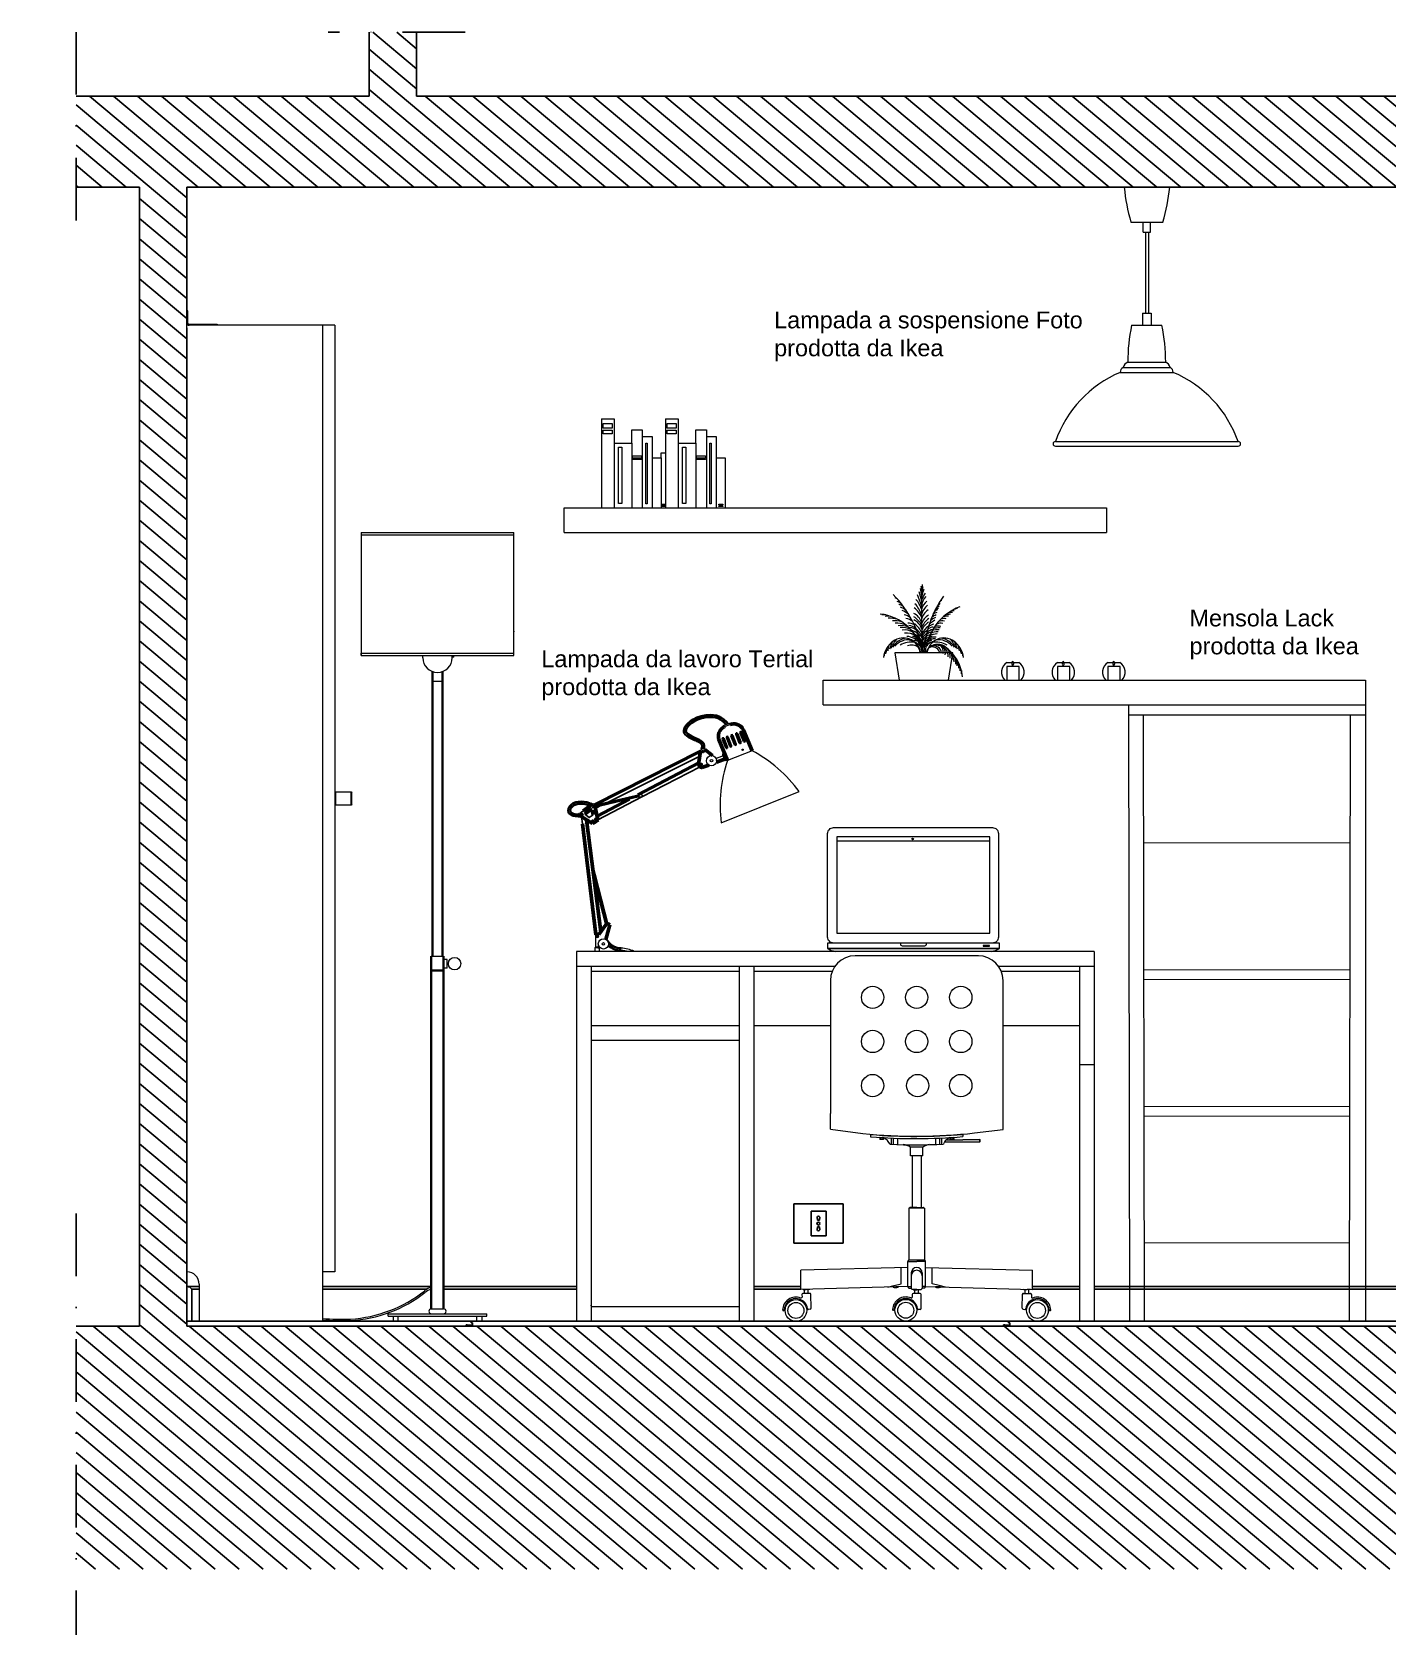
# Model space of a CAD drawing. Header units: inches. Extents: x 365 to 2200, y 241 to 996.
# Drawn here: x 796.7 to 1071.7, y 665.8 to 990.9 of the extents above; entities that cross this region are included whole.
import ezdxf

# ---------------------------------------------------------------- set-up
doc = ezdxf.new("R2010")
doc.units = ezdxf.units.IN
doc.header["$MEASUREMENT"] = 0
doc.linetypes.add('TRATTOPUNTO', pattern=[25.4, 12.7, -6.35, 0, -6.35])
doc.layers.add('A-ELEV-MBE 2', color=1, linetype='Continuous', lineweight=13, transparency=0.25)
for name, color, linetype in [('A-ELEV_MBE 1', 30, 'Continuous'), ('A-SECT-MCUT', 250, 'Continuous'), ('battiscopa e pavimento', 2, 'Continuous'), ('G-ANNO-TEXT', 3, 'Continuous'), ('l', 6, 'Continuous')]:
    doc.layers.add(name, color=color, linetype=linetype)
doc.layers.add('A-FURN', color=251, linetype='Continuous', lineweight=18)
doc.styles.add('ARIAL', font='arial.ttf')

msp = doc.modelspace()

# ---------------------------------------------------------------- hatches: boundary and pattern name
at = {"layer": 'A-SECT-MCUT'}
h = msp.add_hatch(dxfattribs=at)
h.set_pattern_fill('ANSI31', color=256, scale=25, angle=95)
h.paths.add_polyline_path([(874.72, 990.91), (865.12, 990.91), (865.12, 977.93), (874.72, 977.93)])
h.paths.add_polyline_path([(1222.33, 977.93), (1212.73, 977.93)], flags=17)
h.paths.add_polyline_path([(638.56, 990.91), (621.16, 990.91), (621.16, 977.93), (638.56, 977.93)])
h.paths.add_polyline_path([(818.55, 977.93), (805.66, 977.93), (805.66, 959.43), (818.55, 959.43)])
h.paths.add_polyline_path([(1212.73, 959.43), (1212.73, 938.43), (1222.33, 938.43), (1222.33, 977.93), (818.55, 977.93), (818.55, 959.43), (818.55, 728.43), (828.15, 728.43), (828.15, 930.45), (828.15, 930.91), (828.15, 933.35), (828.15, 959.43)])
h.paths.add_polyline_path([(621.16, 959.43), (621.16, 728.43), (638.56, 728.43), (638.56, 959.43), (638.56, 977.93), (364.51, 977.93), (364.51, 959.43)])
h = msp.add_hatch(dxfattribs=at)
h.set_pattern_fill('ANSI31', color=256, scale=25, angle=95)
h.paths.add_polyline_path([(1253.95, 706.42), (1222.33, 706.42), (1222.33, 679.09), (1253.95, 679.09)])
h.paths.add_polyline_path([(1222.33, 728.43), (805.66, 728.43), (805.66, 679.12), (1222.33, 679.12)])
at = {"layer": 'l', "transparency": 33554559}
h = msp.add_hatch(color=256, dxfattribs=at)
h.paths.add_polyline_path([(978.91, 908.91, 0.000712), (978.91, 908.99)], flags=0)
h.paths.add_polyline_path([(978.91, 909), (978.98, 909)], flags=0)
h.paths.add_polyline_path([(978.97, 908.9, 0.000006), (978.97, 908.99)], flags=0)
h = msp.add_hatch(color=256, dxfattribs=at)
h.paths.add_polyline_path([(979.08, 908.94, 0.00072), (979.08, 908.91)], flags=0)
h.paths.add_polyline_path([(979.1, 908.9), (979.18, 908.9)], flags=0)
h.paths.add_polyline_path([(979.18, 908.9, 0.018492), (979.18, 908.9)], flags=0)
h.paths.add_polyline_path([(979.16, 908.99, 0.003356), (979.14, 908.96)], flags=0)
h.paths.add_polyline_path([(979.16, 909), (979.1, 909)], flags=0)
h.paths.add_polyline_path([(979.08, 908.96, 0.001785), (979.1, 908.99)], flags=0)
h.paths.add_polyline_path([(979.08, 908.99, 0.001), (979.08, 908.96)], flags=0)
h.paths.add_polyline_path([(979.08, 909), (979.01, 909)], flags=0)
h.paths.add_polyline_path([(979.01, 908.91, 0.000474), (979.01, 908.99)], flags=0)

# ---------------------------------------------------------------- linework, layer by layer
at = {"layer": 'A-ELEV-MBE 2'}
for p, q in [((912.25, 912.43), (914.81, 912.43)), ((912.25, 912.43), (912.25, 894.43)), ((914.81, 912.43), (914.81, 894.43)), ((925.23, 912.43), (925.23, 894.43)), ((925.23, 912.43), (927.79, 912.43)), ((927.79, 912.43), (927.79, 894.43)), ((914.81, 907.54), (918.38, 907.54)), ((918.38, 907.54), (918.38, 910.23)), ((918.38, 910.23), (920.51, 910.23)), ((918.38, 907.54), (918.38, 894.43)), ((920.51, 910.23), (920.51, 894.43)), ((920.51, 908.9), (922.48, 908.9)), ((922.48, 908.9), (922.48, 894.43)), ((927.79, 907.54), (931.37, 907.54)), ((931.37, 907.54), (931.37, 910.23)), ((931.37, 910.23), (933.5, 910.23)), ((931.37, 907.54), (931.37, 894.43)), ((933.5, 910.23), (933.5, 894.43)), ((933.5, 908.9), (935.46, 908.9)), ((935.46, 908.9), (935.46, 894.43)), ((922.48, 904.51), (924.35, 904.51)), ((924.35, 904.51), (924.35, 905.53)), ((924.35, 905.53), (925.23, 905.53)), ((924.35, 904.51), (924.35, 894.43)), ((935.46, 904.51), (937.33, 904.51)), ((937.33, 904.51), (937.33, 894.43)), ((983.5, 865.01), (971.74, 865.01)), ((971.74, 865.01), (972.62, 859.43)), ((982.62, 859.43), (983.5, 865.01)), ((994.45, 863.01), (994.45, 863.01)), ((994.45, 863.01), (996.87, 863.01)), ((996.95, 862.23), (994.45, 862.23)), ((994.45, 862.23), (994.45, 859.43)), ((995.59, 862.23), (995.59, 862.4)), ((995.59, 862.4), (995.64, 862.4)), ((995.64, 862.4), (995.64, 862.23)), ((996.95, 859.43), (996.95, 862.23)), ((1004.69, 863.01), (1004.69, 863.01)), ((1004.69, 863.01), (1007.1, 863.01)), ((1007.18, 862.23), (1004.69, 862.23)), ((1004.69, 862.23), (1004.69, 859.43)), ((1005.83, 862.23), (1005.83, 862.4)), ((1005.83, 862.4), (1005.88, 862.4)), ((1005.88, 862.4), (1005.88, 862.23)), ((1007.18, 859.43), (1007.18, 862.23)), ((1014.92, 863.01), (1014.92, 863.01)), ((1014.92, 863.01), (1017.34, 863.01)), ((1017.42, 862.23), (1014.92, 862.23)), ((1014.92, 862.23), (1014.92, 859.43)), ((1016.07, 862.23), (1016.07, 862.4)), ((1016.07, 862.4), (1016.12, 862.4)), ((1016.12, 862.4), (1016.12, 862.23)), ((1017.42, 859.43), (1017.42, 862.23)), ((992.93, 804.99), (958.09, 804.99))]:
    msp.add_line(p, q, dxfattribs=at)
for points in [[(914.42, 911.51), (914.42, 910.59), (912.56, 910.59), (912.56, 911.51)], [(927.4, 911.51), (927.4, 910.59), (925.54, 910.59), (925.54, 911.51)], [(914.42, 910.18), (914.42, 909.44), (912.56, 909.44), (912.56, 910.18)], [(921.24, 907.53), (921.52, 907.53), (921.52, 895.22), (921.24, 895.22)], [(927.4, 910.18), (927.4, 909.44), (925.54, 909.44), (925.54, 910.18)], [(934.23, 907.53), (934.5, 907.53), (934.5, 895.22), (934.23, 895.22)], [(915.7, 906.68), (916.34, 906.68), (916.34, 895.28), (915.7, 895.28)], [(918.53, 904.96), (920.36, 904.96), (920.36, 904.48), (918.53, 904.48)], [(918.53, 904.35), (920.36, 904.35), (920.36, 904.23), (918.53, 904.23)], [(928.68, 906.68), (929.32, 906.68), (929.32, 895.28), (928.68, 895.28)], [(931.51, 904.96), (933.35, 904.96), (933.35, 904.48), (931.51, 904.48)], [(931.51, 904.35), (933.35, 904.35), (933.35, 904.23), (931.51, 904.23)], [(924.4, 895.11), (925.17, 895.11), (925.17, 894.94), (924.4, 894.94)], [(924.4, 894.77), (925.17, 894.77), (925.17, 894.64), (924.4, 894.64)], [(936.06, 895.11), (936.83, 895.11), (936.83, 894.94), (936.06, 894.94)], [(936.06, 894.77), (936.83, 894.77), (936.83, 894.64), (936.06, 894.64)], [(990.99, 827.65), (959.94, 827.65), (959.94, 808.11), (990.99, 808.11)], [(959.94, 826.83), (990.99, 826.83), (990.99, 827.65), (959.94, 827.65)], [(992.93, 806.13), (958.09, 806.13), (958.09, 804.99), (992.93, 804.99)]]:
    msp.add_lwpolyline(points, close=True, dxfattribs=at)
for points in [[(959.28, 829.53), (991.53, 829.53, -0.414214), (992.73, 828.34), (992.73, 807.32, -0.414214), (991.53, 806.13), (959.28, 806.13, -0.414214), (958.09, 807.32), (958.09, 828.34, -0.414214)], [(978.14, 806.13), (972.87, 806.13), (972.87, 805.92, 0.414214), (973.21, 805.58), (977.8, 805.58, 0.414214), (978.14, 805.92)], [(990.85, 805.62), (989.71, 805.62, 1), (989.71, 805.5), (990.85, 805.5, 1)]]:
    msp.add_lwpolyline(points, format="xyb", close=True, dxfattribs=at)
msp.add_circle((975.32, 827.24), 0.158, dxfattribs=at)
at = {"layer": 'A-ELEV-MBE 2', "color": 3}
for centre, radius, start, end in [((1072.59, 899.15), 98.05, 192.4368, 193.3001), ((961.55, 875.74), 15.75, 6.5707, 10.0188), ((1083.31, 873.24), 106.2, 176.9784, 184.4402), ((983.83, 875.19), 6.78, 156.7503, 170.0256), ((1009.64, 870.65), 33.13, 166.5044, 168.4019), ((954.89, 860.68), 23.07, 10.8355, 44.4388), ((947.78, 833.73), 48.72, 59.8345, 60.4594), ((970.54, 870.76), 4.94, 61.5506, 70.0467), ((968.17, 864.57), 11.16, 61.9222, 66.9342), ((970.91, 870.5), 6.62, 19.9492, 42.2518), ((972.13, 872.35), 5.2, 16.7491, 41.7814), ((961.36, 869.87), 16.45, 16.6653, 24.737), ((1031.4, 892.58), 56.88, 195.436, 197.4498), ((979.91, 873.11), 2.88, 125.6491, 166.3131), ((980.65, 871.79), 3.65, 128.7029, 165.9262), ((980.36, 874.22), 3.23, 136.5422, 177.2425), ((982.51, 873.88), 5.64, 145.6999, 162.2657), ((999.45, 863.9), 21.86, 144.794, 177.0744), ((-1824.73, 4487.27), 4573.87, 307.82759, 307.83643), ((985.28, 870.46), 6.58, 128.5153, 133.2613), ((967.74, 863.18), 9.73, 10.847, 83.868), ((968.96, 861.01), 11.69, 85.3897, 89.2221), ((970.36, 869.54), 2.89, 79.0404, 101.4546), ((970.31, 863.6), 8.44, 76.9688, 89.5791), ((971.68, 865.83), 5.65, 75.3401, 94.5624), ((971.04, 869.62), 4.96, 53.4747, 68.4111), ((967.76, 862.77), 12.11, 56.2181, 63.3367), ((972.86, 869.33), 3.46, 53.3502, 77.3054), ((973.69, 869.58), 2.41, 46.5931, 83.7799), ((974.2, 870.2), 3.1, 19.4357, 63.581), ((973.55, 868.87), 3.99, 25.8895, 59.4704), ((974.22, 868.91), 3.08, 16.9254, 63.2237), ((972.27, 869.98), 5.35, 24.7491, 50.4904), ((980.56, 870.81), 3.57, 125.5648, 164.5202), ((980.18, 869.91), 3.19, 120.3944, 162.3058), ((981.82, 868.02), 5.1, 129.3889, 156.0956), ((988.94, 863.95), 11.15, 111.3448, 174.5246), ((983.02, 866.2), 6.29, 120.4228, 133.3384), ((980.77, 869.78), 2.5, 108.5468, 136.2559), ((980.87, 870.33), 2.47, 107.7333, 132.3459), ((980.75, 871.22), 2.01, 103.9448, 129.8502), ((980.68, 872.44), 1.27, 101.2029, 144.0738), ((981.24, 871.91), 2.24, 107.4527, 125.8629), ((981.28, 872.73), 1.83, 107.8301, 128.1362), ((981.33, 868.93), 2.54, 79.7387, 106.2558), ((981.68, 868.09), 3.84, 82.8706, 98.3803), ((982.66, 867.79), 4.66, 90.3905, 103.4575), ((983.76, 861.93), 10.91, 94.0538, 99.0623), ((983.42, 870.34), 2.86, 90.4818, 108.9351), ((983.68, 871.43), 2.1, 87.3144, 105.6626), ((988.18, 858.83), 15.63, 103.8552, 106.3333), ((971.21, 859.95), 11.08, 75.9064, 87.0079), ((972.91, 866.52), 4, 67.075, 97.5158), ((972.96, 864.57), 5.54, 69.3369, 91.9499), ((973.63, 866.03), 3.6, 60.361, 96.5529), ((974.01, 865.65), 3.36, 55.0938, 95.3136), ((973.93, 864.9), 3.44, 35.3226, 85.9304), ((974.25, 868.02), 3, 61.3686, 87.9429), ((974.11, 867.15), 3.4, 56.2544, 82.4697), ((974.6, 867.91), 2.22, 42.3179, 87.2886), ((974.3, 866.68), 2.97, 40.307, 78.1066), ((969.37, 863.85), 8.07, 8.234, 44.4511), ((974.93, 866.31), 2.56, 45.5457, 84.9321), ((975.35, 866.28), 2.05, 41.708, 90.6362), ((973.76, 867.8), 3.63, 18.4009, 57.8277), ((973.7, 866.8), 3.82, 22.6461, 55.9135), ((974.92, 866.87), 2.54, 23.531, 63.7948), ((974.79, 866.15), 2.72, 23.9756, 57.4663), ((980.16, 868.45), 3.17, 120.0033, 160.3506), ((980.97, 866.95), 4.24, 124.9965, 152.8273), ((980.35, 866.46), 3.68, 120.8132, 148.4063), ((981.23, 865.2), 4.8, 126.1666, 146.2142), ((980.31, 865.87), 3.36, 126.5891, 154.7583), ((979.19, 866.28), 1.95, 89.0854, 130.1935), ((979.54, 866.63), 2.18, 96.5046, 134.1607), ((979.4, 867.44), 1.76, 91.5358, 136.9912), ((980.08, 867.15), 2.67, 103.9017, 134.4173), ((979.56, 868.61), 1.6, 91.3148, 138.005), ((979.64, 865.53), 2.65, 80.5688, 114.8153), ((980.58, 867.43), 3.5, 105.5881, 125.6457), ((980.37, 865.53), 3.29, 90.8527, 120.5044), ((980.28, 866.07), 3.18, 86.0059, 114.0208), ((980.33, 865.59), 4.05, 84.9077, 105.0419), ((980.58, 865.65), 4.39, 85.9631, 104.0282), ((980.57, 866.37), 4.02, 82.7416, 101.2339), ((981.02, 869.19), 1.81, 76.2726, 119.7048), ((974.29, 863.37), 4.92, 126.3384, 172.5203), ((970.82, 865.08), 1.05, 161.5683, 195.6886), ((972.34, 865.17), 2.36, 160.1705, 183.0368), ((973.79, 865.24), 3.51, 158.4568, 177.7644), ((979.24, 863.4), 8.89, 154.7672, 164.9096), ((975.49, 864.26), 4.84, 133.8526, 159.9025), ((974.5, 864.22), 3.76, 97.2899, 149.9269), ((973.42, 864.54), 3.46, 7.6339, 126.3384), ((974.47, 864.15), 3.48, 81.4676, 141.5036), ((975.01, 862.45), 4.69, 80.598, 118.5059), ((973.5, 864.47), 3.52, 8.6151, 81.515), ((975.06, 863.68), 2.86, 60.1615, 105.7175), ((973.89, 863.49), 4.13, 41.6797, 79.6055), ((975.59, 866.26), 1.72, 34.4772, 95.0499), ((975.5, 865.39), 2.13, 39.3511, 88.0169), ((975.41, 866.12), 1.99, 18.0597, 56.9541), ((974.42, 864.89), 3.2, 23.9577, 39.5604), ((982.51, 863.92), 5.94, 136.0967, 151.2118), ((979.78, 865.32), 2.68, 128.8563, 156.2026), ((979.41, 865.4), 2.11, 132.1473, 166.0508), ((979.26, 865), 2.06, 93.8103, 137.7998), ((979.49, 865.08), 2.4, 98.1088, 135.212), ((979.42, 865.61), 2.28, 95.8114, 133.2372), ((980.21, 864.82), 2.57, 98.0803, 148.2729), ((980.43, 864.15), 2.56, 54.3686, 160.7385), ((981.66, 864.54), 3.46, 53.6616, 172.3661), ((979.97, 865.17), 2.67, 89.8927, 129.1068), ((980.02, 863.68), 2.86, 74.2825, 119.8385), ((979.37, 864.73), 1.45, 16.8501, 119.5408), ((979.58, 864.8), 1.62, 6.2874, 104.933), ((980.07, 862.45), 4.69, 61.4941, 99.402), ((980.61, 864.15), 3.48, 38.4964, 98.5324), ((980.12, 865.27), 1.44, 342.7328, 84.9496), ((980.23, 865.01), 1.75, 346.6566, 73.4467), ((980.58, 864.22), 3.76, 30.0731, 82.7101), ((979.54, 864.11), 3.02, 1.8555, 54.0426), ((976.94, 859.29), 8.54, 5.6893, 54.3686), ((980.27, 864.17), 2.69, 354.6003, 42.4393), ((979.88, 863.65), 3.49, 358.1816, 30.4988), ((979.59, 864.26), 4.84, 20.0975, 46.1474), ((978.45, 862.77), 5.29, 4.3111, 25.8847), ((980.79, 863.37), 4.92, 7.4797, 53.6616), ((975.84, 863.4), 8.89, 15.0904, 25.2328), ((981.3, 865.24), 3.51, 2.2356, 21.5432), ((982.74, 865.17), 2.36, 356.9632, 19.8295), ((984.26, 865.08), 1.05, 344.3114, 18.4317), ((972.14, 864.49), 2.57, 172.6432, 182.1523), ((978.37, 862.38), 5.76, 3.3492, 21.1576), ((975.53, 862.07), 8.85, 2.0327, 11.1773), ((980.6, 861.92), 4.1, 359.1097, 21.2125), ((981.12, 861.54), 3.85, 357.3535, 15.0268), ((982.94, 864.49), 2.57, 357.8477, 7.3568)]:
    msp.add_arc(centre, radius, start, end, dxfattribs=at)
at = {"layer": 'A-ELEV-MBE 2'}
for centre, radius, start, end in [((995.66, 861.05), 2.3, 121.6433, 224.8024), ((995.99, 862.76), 0.531, 146.3606, 222.2967), ((995.39, 863.22), 0.224, 313.3608, 20.3735), ((995.32, 862.83), 0.542, 307.2425, 58.2933), ((995.66, 861.05), 2.3, 315.1976, 58.3567), ((1005.89, 861.05), 2.3, 121.6433, 224.8024), ((1006.22, 862.76), 0.531, 146.3606, 222.2967), ((1005.63, 863.22), 0.224, 313.3608, 20.3735), ((1005.55, 862.83), 0.542, 307.2425, 58.2933), ((1005.89, 861.05), 2.3, 315.1976, 58.3567), ((1016.13, 861.05), 2.3, 121.6433, 224.8024), ((1016.46, 862.76), 0.531, 146.3606, 222.2967), ((1015.86, 863.22), 0.224, 313.3608, 20.3735), ((1015.79, 862.83), 0.542, 307.2425, 58.2933), ((1016.13, 861.05), 2.3, 315.1976, 58.3567), ((960.48, 809.24), 4.88, 240.5581, 260.2307), ((990.53, 809.24), 4.88, 279.7693, 299.4419)]:
    msp.add_arc(centre, radius, start, end, dxfattribs=at)
at = {"layer": 'A-ELEV_MBE 1'}
for p, q in [((956.03, 749.89), (956.03, 750.17)), ((956.03, 749.89), (956.43, 749.89)), ((956.03, 748.55), (956.03, 748.28)), ((956.03, 748.55), (956.43, 748.55)), ((956.43, 750.17), (956.43, 749.89)), ((956.43, 748.28), (956.43, 748.55)), ((828.15, 736.43), (830.65, 736.43)), ((829.15, 735.92), (829.15, 729.43)), ((829.15, 735.91), (830.65, 735.91)), ((855.65, 736.43), (877.72, 736.43)), ((855.65, 735.91), (876.79, 735.91)), ((880.22, 736.43), (907.16, 736.43)), ((880.22, 735.91), (907.16, 735.91)), ((943.16, 736.43), (952.66, 736.43)), ((943.16, 735.91), (952.66, 735.91)), ((999.66, 736.43), (1009.16, 736.43)), ((999.66, 735.91), (1009.16, 735.91)), ((1012.16, 736.43), (1175.78, 736.43)), ((1012.16, 735.91), (1175.78, 735.91))]:
    msp.add_line(p, q, dxfattribs=at)
for points in [[(951.23, 753.22), (961.23, 753.22)], [(951.23, 745.22), (951.23, 753.22)], [(954.73, 751.72), (957.77, 751.72)], [(954.73, 746.72), (954.73, 751.72)], [(957.77, 751.72), (957.77, 746.72)], [(961.23, 753.22), (961.23, 745.22)], [(961.23, 745.22), (951.23, 745.22)], [(957.77, 746.72), (954.73, 746.72)]]:
    msp.add_lwpolyline(points, dxfattribs=at)
msp.add_circle((956.23, 749.22), 0.3, dxfattribs=at)
at = {"layer": 'A-ELEV_MBE 1', "color": 3}
msp.add_arc((980.23, 860.91), 5.01, 358.0884, 5.6927, dxfattribs=at)
at = {"layer": 'A-ELEV_MBE 1'}
for centre, radius, start, end in [((956.23, 750.39), 0.3, 311.8103, 228.1897), ((956.23, 748.05), 0.3, 131.8103, 48.1897), ((828.19, 735.29), 1.14, 33.4985, 92.4129)]:
    msp.add_arc(centre, radius, start, end, dxfattribs=at)
at = {"layer": 'A-FURN', "color": 9}
for p, q in [((1019.6, 952.34), (1026.11, 952.34)), ((1022.11, 950.3), (1022.1, 952.34)), ((1022.11, 950.3), (1023.59, 950.3)), ((1022.55, 950.3), (1022.55, 933.89)), ((1023.15, 950.3), (1023.15, 933.89)), ((1023.59, 950.3), (1023.59, 952.34)), ((1021.97, 933.89), (1023.7, 933.89)), ((1021.97, 933.89), (1021.97, 931.42)), ((1023.7, 933.89), (1023.7, 931.42)), ((1019.72, 931.42), (1025.88, 931.42)), ((1018.95, 923.95), (1026.65, 923.95)), ((1017.44, 921.88), (1028.17, 921.88)), ((1018.01, 922.87), (1027.59, 922.87)), ((1004.28, 907.83), (1041.38, 907.83)), ((1004.28, 906.93), (1041.38, 906.93))]:
    msp.add_line(p, q, dxfattribs=at)
at = {"layer": 'A-FURN', "transparency": 33554687}
for p, q in [((828.34, 934.33), (828.15, 934.33)), ((828.15, 930.91), (828.15, 933.35)), ((828.34, 931.89), (828.34, 934.33)), ((828.57, 931.66), (834.28, 931.66)), ((834.28, 931.66), (834.28, 931.43)), ((858.2, 836.71), (858.32, 836.79)), ((858.2, 834.15), (858.2, 836.71)), ((858.32, 834.06), (858.32, 836.79)), ((858.32, 836.79), (861.47, 836.79)), ((861.47, 834.06), (861.47, 836.79)), ((861.47, 836.79), (861.63, 836.57)), ((861.63, 834.28), (861.63, 836.57)), ((858.32, 834.06), (858.2, 834.15)), ((861.47, 834.06), (858.32, 834.06)), ((861.63, 834.28), (861.47, 834.06))]:
    msp.add_line(p, q, dxfattribs=at)
at = {"layer": 'A-FURN'}
for p, q in [((858.15, 931.43), (828.15, 931.43)), ((855.65, 931.43), (855.65, 729.43)), ((858.15, 931.43), (858.15, 739.43)), ((904.66, 889.43), (904.66, 894.43)), ((904.66, 894.43), (1014.66, 894.43)), ((1014.66, 894.43), (1014.66, 889.43)), ((863.47, 889.43), (894.47, 889.43)), ((863.47, 889.43), (863.47, 864.43)), ((863.47, 888.93), (894.47, 888.93)), ((894.47, 864.43), (894.47, 889.43)), ((904.66, 889.43), (1014.66, 889.43)), ((863.47, 864.43), (863.47, 864.93)), ((863.47, 864.93), (894.47, 864.93)), ((863.47, 864.43), (894.47, 864.43)), ((875.97, 864), (875.97, 864.43)), ((881.97, 864), (881.97, 864.43)), ((882.26, 864.09), (881.97, 864.09)), ((879.97, 859.17), (877.97, 859.17)), ((957.16, 854.43), (957.16, 859.43)), ((957.16, 859.43), (1067.16, 859.43)), ((994.03, 859.43), (994.03, 859.43)), ((1067.16, 859.43), (1067.16, 854.43)), ((957.16, 854.43), (1067.16, 854.43)), ((1019.37, 729.35), (1019.16, 854.35)), ((1019.16, 852.38), (1067.16, 852.38)), ((1022.37, 729.35), (1022.16, 852.39)), ((1063.95, 729.35), (1064.15, 852.39)), ((1067.16, 854.43), (1067.16, 729.43)), ((1022.29, 826.49), (1064.01, 826.42)), ((877.72, 803.48), (880.22, 803.48)), ((1012.16, 804.43), (907.16, 804.43)), ((907.16, 804.43), (907.16, 729.43)), ((988.66, 803.53), (963.66, 803.53)), ((1012.16, 804.43), (1012.16, 729.43)), ((877.72, 800.69), (880.22, 800.69)), ((877.72, 800.5), (880.22, 800.5)), ((880.92, 802.79), (880.22, 802.79)), ((880.92, 801.04), (880.22, 801.04)), ((880.92, 801.04), (880.92, 802.79)), ((880.92, 802.08), (881.2, 802.08)), ((880.92, 801.76), (881.2, 801.76)), ((907.16, 801.43), (959.58, 801.43)), ((910.16, 801.43), (910.16, 729.43)), ((910.16, 800.43), (940.16, 800.43)), ((940.16, 801.43), (940.16, 729.43)), ((943.16, 729.43), (943.16, 801.43)), ((943.16, 800.43), (959.03, 800.43)), ((992.73, 801.43), (1012.16, 801.43)), ((993.28, 800.43), (1009.16, 800.43)), ((1009.16, 801.43), (1009.16, 729.43)), ((1022.29, 800.78), (1064.02, 800.71)), ((958.66, 798.53), (958.66, 771.53)), ((993.66, 768.3), (993.66, 798.53)), ((1022.3, 798.78), (1064.02, 798.71)), ((910.16, 789.43), (940.16, 789.43)), ((943.16, 789.43), (958.66, 789.43)), ((993.66, 789.43), (1009.16, 789.43)), ((910.16, 786.43), (940.16, 786.43)), ((1012.16, 781.43), (1009.16, 781.43)), ((958.66, 768.34), (958.66, 771.53)), ((1022.29, 773.06), (1064.02, 772.99)), ((1022.3, 771.1), (1064.02, 771.03)), ((958.66, 768.34), (965.24, 767.47)), ((985.5, 767.32), (985.5, 766.87)), ((987.88, 767.6), (993.66, 768.3)), ((966.8, 767.28), (966.8, 766.83)), ((968.62, 766.64), (968.63, 766.7)), ((969.51, 766.58), (968.62, 766.64)), ((969.52, 766.64), (968.63, 766.7)), ((968.67, 766.64), (968.65, 766.34)), ((968.82, 766.33), (968.65, 766.34)), ((969.39, 766.24), (968.7, 766.29)), ((968.84, 766.62), (968.82, 766.33)), ((969.28, 766.29), (968.82, 766.33)), ((969.3, 766.59), (969.28, 766.29)), ((969.44, 766.28), (969.28, 766.29)), ((969.46, 766.58), (969.44, 766.28)), ((969.52, 766.64), (969.51, 766.58)), ((971.05, 765.3), (971.05, 766.57)), ((971.47, 765.28), (971.47, 766.55)), ((972.3, 765.25), (972.3, 766.52)), ((977.42, 764.71), (974.9, 764.71)), ((974.9, 762.95), (974.9, 764.71)), ((977.42, 762.95), (977.42, 764.71)), ((980.01, 765.27), (980.01, 766.54)), ((980.85, 765.3), (980.85, 766.57)), ((981.26, 765.32), (981.26, 766.59)), ((982.8, 766.67), (983.68, 766.73)), ((982.8, 766.61), (983.69, 766.67)), ((982.8, 766.67), (982.8, 766.61)), ((982.85, 766.61), (982.87, 766.31)), ((982.87, 766.31), (983.03, 766.32)), ((982.92, 766.27), (983.62, 766.32)), ((983.01, 766.62), (983.03, 766.32)), ((983.03, 766.32), (983.5, 766.35)), ((983.47, 766.65), (983.5, 766.35)), ((983.5, 766.35), (983.66, 766.37)), ((983.64, 766.66), (983.66, 766.37)), ((983.69, 766.67), (983.68, 766.73)), ((977.42, 762.95), (974.9, 762.95)), ((975.22, 762.95), (975.22, 752.5)), ((977.09, 762.95), (977.09, 752.5)), ((977.72, 752.37), (974.59, 752.37)), ((974.59, 752.37), (974.59, 741.78)), ((976.16, 752.5), (974.84, 752.5)), ((976.16, 752.5), (977.47, 752.5)), ((977.72, 752.37), (977.72, 741.78)), ((1022.34, 745.38), (1063.97, 745.31)), ((974.36, 741.55), (976.16, 741.55)), ((974.36, 736.46), (974.36, 741.55)), ((977.72, 741.78), (974.59, 741.78)), ((977.95, 741.55), (976.16, 741.55)), ((977.95, 736.46), (977.95, 741.55)), ((858.15, 739.43), (855.65, 739.43)), ((974.36, 740.32), (952.66, 739.75)), ((952.66, 735.88), (952.66, 739.75)), ((973, 737.01), (973, 740.29)), ((975.05, 739.22), (975.05, 738.64)), ((975.05, 738.64), (975.05, 736.13)), ((977.26, 739.22), (977.26, 738.64)), ((977.26, 738.64), (977.26, 736.13)), ((977.95, 740.32), (999.66, 739.75)), ((979.31, 737.01), (979.31, 740.29)), ((999.66, 735.88), (999.66, 739.75)), ((830.65, 736.93), (830.65, 729.43)), ((974.36, 736.46), (952.66, 735.88)), ((952.89, 734.82), (952.9, 734.31)), ((953.04, 735.89), (953.1, 735.83)), ((954.47, 735.06), (953.09, 735.03)), ((953.1, 735.83), (953.76, 735.84)), ((953.41, 735.03), (953.38, 735.83)), ((954.41, 735.86), (953.76, 735.84)), ((954.15, 735.05), (954.13, 735.85)), ((954.47, 735.93), (954.41, 735.86)), ((954.75, 732.04), (954.68, 734.87)), ((970.29, 736.35), (971.57, 736.66)), ((971.36, 736.37), (972.37, 736.4)), ((971.36, 736.37), (971.36, 736.3)), ((971.36, 736.3), (972.37, 736.33)), ((971.57, 736.66), (973, 737.01)), ((971.68, 736.39), (971.73, 736.38)), ((972.37, 736.4), (972.37, 736.33)), ((974.36, 736.46), (975.05, 736.46)), ((974.59, 736.14), (975.05, 736.14)), ((976.16, 735.88), (975.26, 735.88)), ((975.26, 734.81), (975.26, 734.31)), ((975.44, 735.88), (975.5, 735.81)), ((976.85, 735.01), (975.46, 735.01)), ((975.5, 735.81), (976.16, 735.81)), ((975.78, 735.01), (975.78, 735.81)), ((976.16, 735.88), (977.05, 735.88)), ((976.81, 735.81), (976.16, 735.81)), ((976.53, 735.01), (976.53, 735.81)), ((976.87, 735.88), (976.81, 735.81)), ((977.05, 731.98), (977.05, 734.81)), ((977.95, 736.46), (977.26, 736.46)), ((977.72, 736.14), (977.26, 736.14)), ((977.95, 736.46), (999.66, 735.88)), ((980.74, 736.66), (979.31, 737.01)), ((980.96, 736.37), (979.94, 736.4)), ((979.94, 736.4), (979.94, 736.33)), ((980.95, 736.3), (979.94, 736.33)), ((980.63, 736.39), (980.58, 736.38)), ((982.02, 736.35), (980.74, 736.66)), ((980.95, 736.3), (980.96, 736.37)), ((997.56, 732.04), (997.63, 734.87)), ((997.84, 735.93), (997.9, 735.86)), ((997.84, 735.06), (999.23, 735.03)), ((997.9, 735.86), (998.55, 735.84)), ((998.16, 735.05), (998.18, 735.85)), ((999.21, 735.83), (998.55, 735.84)), ((998.91, 735.03), (998.93, 735.83)), ((999.27, 735.89), (999.21, 735.83)), ((999.42, 734.82), (999.41, 734.31)), ((877.72, 731.93), (880.22, 731.93)), ((910.16, 732.43), (940.16, 732.43)), ((954.56, 731.83), (954.24, 731.82)), ((976.85, 731.78), (976.53, 731.78)), ((997.75, 731.83), (998.07, 731.82)), ((868.97, 730.93), (888.97, 730.93)), ((868.97, 730.43), (868.97, 730.93)), ((868.97, 730.43), (888.97, 730.43)), ((869.97, 730.43), (869.97, 729.43)), ((870.97, 729.43), (870.97, 730.43)), ((886.97, 729.43), (886.97, 730.43)), ((887.97, 730.43), (887.97, 729.43)), ((888.97, 730.43), (888.97, 730.93))]:
    msp.add_line(p, q, dxfattribs=at)
at = {"layer": 'A-FURN', "lineweight": 18}
msp.add_line((882.26, 864.09), (882.26, 864.43), dxfattribs=at)
at = {"layer": 'A-FURN', "color": 3}
for p, q in [((937.1, 850.31), (938.24, 850.72)), ((937.19, 850.05), (937.1, 850.31)), ((937.19, 850.05), (938.34, 850.46)), ((938.34, 850.46), (938.24, 850.72)), ((937.1, 844.17), (935.48, 843.57)), ((942.77, 845.14), (937.76, 843.13)), ((910.34, 833.99), (919.92, 836.27)), ((919.93, 835.79), (910.37, 833.5)), ((936.49, 830.52), (952.34, 836.83)), ((910.31, 822.42), (913.53, 809.99)), ((913.1, 809.75), (910.65, 819.2)), ((910.99, 807.68), (910.99, 805.19)), ((910.89, 805.19), (911.76, 805.19)), ((910.89, 805.19), (910.89, 804.43)), ((911.51, 805.37), (911.51, 805.19)), ((911.76, 805.19), (911.76, 804.43))]:
    msp.add_line(p, q, dxfattribs=at)
at = {"layer": 'A-FURN', "transparency": 33554687}
msp.add_lwpolyline([(828.15, 930.91), (828.15, 930.91)], dxfattribs=at)
at = {"layer": 'A-FURN', "lineweight": 35}
for points in [[(877.97, 803.48), (877.97, 861.17)], [(879.97, 803.48), (879.97, 861.17)], [(877.72, 731.93), (877.72, 803.48)], [(880.22, 731.93), (880.22, 803.48)]]:
    msp.add_lwpolyline(points, dxfattribs=at)
at = {"layer": 'A-FURN', "color": 3, "lineweight": 35}
for points in [[(940.46, 846.79), (939.78, 848.59)], [(940.38, 848.81), (941.07, 847.02)], [(941.31, 847.12), (940.63, 848.92)], [(936.8, 847.5), (937.49, 845.71)], [(937.72, 845.81), (937.05, 847.61)], [(937.62, 847.79), (938.31, 846.01)], [(938.54, 846.11), (937.87, 847.91)], [(938.56, 848.13), (939.26, 846.35)], [(939.49, 846.45), (938.81, 848.24)], [(939.53, 848.48), (940.22, 846.69)]]:
    msp.add_lwpolyline(points, dxfattribs=at)
at = {"layer": 'A-FURN', "color": 3, "lineweight": 53}
for points in [[(941.06, 849.33), (942.77, 845.14)], [(933.16, 845.39), (934.72, 844.14)], [(937.76, 843.13), (936.02, 847.38)], [(932.29, 845.02), (910.8, 834.19)], [(931.98, 842.69), (919.62, 836.2)], [(932, 842.83), (932.29, 845.02)], [(933.99, 842.23), (932.6, 841.75)], [(935.53, 842.79), (937.59, 843.55)], [(937.36, 843.47), (937.02, 844.38), (937.19, 844.51)], [(908.5, 832.92), (909.71, 833.83)], [(910.06, 833.18), (908.88, 832.23)], [(909.71, 833.83), (910.41, 834.33)], [(910.53, 832.11), (910.33, 833.1)], [(910.96, 833.66), (911.51, 831.12)], [(917.91, 835.3), (911.35, 831.86)], [(910.43, 830.39), (908.01, 831.89)], [(911.08, 807.83), (908.37, 830.3)], [(912.11, 808.41), (909.19, 831.14)], [(911.68, 807.83), (913.14, 809.8)], [(913.91, 809.8), (913.12, 806.87)], [(911.76, 805.37), (911.51, 805.37), (911.51, 805.37)]]:
    msp.add_lwpolyline(points, dxfattribs=at)
at = {"layer": 'A-FURN', "color": 3, "lineweight": 25}
for points in [[(913.71, 834.79), (932.16, 844.05)], [(911.51, 831.12), (920.4, 835.76), (932.22, 841.86)], [(917.11, 835.6), (917.18, 835.13)], [(917.33, 835.65), (917.4, 835.18)], [(917.55, 835.71), (917.63, 835.23)], [(917.74, 835.75), (917.81, 835.28)], [(917.96, 835.8), (918.03, 835.33)], [(918.14, 835.85), (918.22, 835.38)], [(918.36, 835.9), (918.44, 835.43)], [(918.58, 835.95), (918.66, 835.48)], [(918.81, 836.01), (918.88, 835.53)], [(919.03, 836.06), (919.1, 835.59)], [(919.25, 836.11), (919.33, 835.64)], [(919.46, 836.16), (919.54, 835.69)], [(919.67, 836.21), (919.75, 835.74)], [(919.88, 836.26), (919.88, 836.24)], [(907.87, 832.43), (908.5, 832.92)], [(910.61, 834.05), (910.69, 833.58)], [(910.83, 834.11), (910.91, 833.63)], [(911.01, 833.44), (911.85, 833.86)], [(911.02, 834.15), (911.09, 833.68)], [(911.24, 834.2), (911.32, 833.73)], [(911.46, 834.25), (911.54, 833.78)], [(911.68, 834.31), (911.76, 833.84)], [(911.9, 834.36), (911.98, 833.89)], [(912.12, 834.41), (912.2, 833.94)], [(912.35, 834.47), (912.42, 833.99)], [(912.57, 834.52), (912.64, 834.05)], [(912.79, 834.57), (912.87, 834.1)], [(912.97, 834.62), (913.05, 834.14)], [(913.2, 834.67), (913.27, 834.2)], [(913.38, 834.71), (913.46, 834.24)], [(913.6, 834.77), (913.68, 834.29)], [(913.82, 834.82), (913.9, 834.35)], [(914.05, 834.87), (914.12, 834.4)], [(914.27, 834.92), (914.34, 834.45)], [(914.49, 834.98), (914.57, 834.5)], [(914.71, 835.03), (914.79, 834.56)], [(914.93, 835.08), (915.01, 834.61)], [(915.15, 835.13), (915.23, 834.66)], [(915.37, 835.19), (915.45, 834.72)], [(915.59, 835.24), (915.67, 834.77)], [(915.78, 835.28), (915.85, 834.81)], [(916, 835.34), (916.08, 834.86)], [(916.22, 835.39), (916.3, 834.92)], [(916.44, 835.44), (916.52, 834.97)], [(916.66, 835.5), (916.74, 835.02)], [(916.89, 835.55), (916.96, 835.08)], [(908.37, 830.3), (908.19, 831.78)], [(908.88, 832.23), (909.74, 831.58), (910.53, 832.11)], [(912.37, 814.48), (911.9, 814.39)], [(912.42, 814.26), (911.95, 814.17)], [(912.48, 814.04), (912.01, 813.95)], [(912.54, 813.82), (912.07, 813.73)], [(912.59, 813.6), (912.12, 813.52)], [(912.65, 813.38), (912.18, 813.29)], [(912.7, 813.2), (912.23, 813.11)], [(912.76, 812.98), (912.29, 812.89)], [(912.81, 812.76), (912.34, 812.67)], [(912.87, 812.54), (912.4, 812.45)], [(912.93, 812.31), (912.46, 812.23)], [(912.99, 812.09), (912.52, 812.01)], [(913.04, 811.87), (912.57, 811.79)], [(913.1, 811.65), (912.63, 811.57)], [(913.16, 811.43), (912.69, 811.35)], [(913.21, 811.25), (912.73, 811.16)], [(913.26, 811.03), (912.79, 810.94)], [(913.31, 810.84), (912.84, 810.76)], [(913.37, 810.62), (912.9, 810.54)], [(913.42, 810.4), (912.95, 810.32)], [(913.48, 810.18), (913.01, 810.1)], [(913.31, 809.92), (913.07, 809.88)]]:
    msp.add_lwpolyline(points, dxfattribs=at)
for points in [[(932.6, 842.17), (932.39, 842.14), (932.27, 842.32), (932.35, 842.52), (932.57, 842.54), (932.69, 842.36)], [(932.93, 844.79), (932.72, 844.77), (932.59, 844.94), (932.68, 845.14), (932.9, 845.16), (933.02, 844.98)], [(908.41, 832.05), (908.19, 832.03), (908.07, 832.2), (908.16, 832.4), (908.37, 832.42), (908.5, 832.24)], [(910.62, 830.67), (910.41, 830.65), (910.28, 830.82), (910.37, 831.02), (910.59, 831.04), (910.71, 830.86)], [(911.21, 831.06), (910.99, 831.04), (910.87, 831.21), (910.96, 831.41), (911.17, 831.43), (911.3, 831.25)], [(911.46, 807.28), (911.25, 807.33), (911.19, 807.53), (911.34, 807.69), (911.55, 807.64), (911.61, 807.43)]]:
    msp.add_lwpolyline(points, close=True, dxfattribs=at)
at = {"layer": 'A-FURN', "lineweight": 25}
for points in [[(910.31, 822.4), (910.31, 822.4)], [(910.37, 822.18), (910.33, 822.18)], [(910.43, 821.96), (910.36, 821.95)], [(910.48, 821.74), (910.38, 821.72)], [(910.53, 821.56), (910.4, 821.53)], [(910.59, 821.34), (910.43, 821.31)], [(910.64, 821.15), (910.45, 821.12)], [(910.69, 820.93), (910.47, 820.89)], [(910.75, 820.71), (910.49, 820.67)], [(910.81, 820.49), (910.52, 820.44)], [(910.86, 820.27), (910.54, 820.21)], [(910.92, 820.05), (910.57, 819.99)], [(910.98, 819.83), (910.59, 819.76)], [(911.04, 819.61), (910.61, 819.53)], [(911.09, 819.39), (910.64, 819.31)], [(911.15, 819.17), (910.68, 819.09)], [(911.21, 818.95), (910.74, 818.87)], [(911.25, 818.77), (910.78, 818.68)], [(911.31, 818.55), (910.84, 818.46)], [(911.37, 818.34), (910.9, 818.25)], [(911.42, 818.12), (910.95, 818.03)], [(911.47, 817.93), (911, 817.85)], [(911.53, 817.71), (911.06, 817.63)], [(911.59, 817.49), (911.12, 817.41)], [(911.64, 817.27), (911.17, 817.19)], [(911.7, 817.05), (911.23, 816.97)], [(911.76, 816.83), (911.29, 816.75)], [(911.81, 816.61), (911.34, 816.52)], [(911.87, 816.39), (911.4, 816.3)], [(911.93, 816.17), (911.46, 816.08)], [(911.98, 815.99), (911.51, 815.9)], [(912.03, 815.77), (911.56, 815.68)], [(912.08, 815.58), (911.61, 815.5)], [(912.14, 815.36), (911.67, 815.28)], [(912.2, 815.14), (911.73, 815.05)], [(912.25, 814.92), (911.78, 814.83)], [(912.31, 814.7), (911.84, 814.61)], [(982.08, 766.17), (988.98, 766.26), (988.99, 765.82), (981.76, 765.74)]]:
    msp.add_lwpolyline(points, dxfattribs=at)
at = {"layer": 'A-FURN', "color": 3, "lineweight": 35}
for points in [[(916.2, 805.06), (916.2, 805.06, -0.253478), (913.52, 806.47)], [(913.63, 805.71, 0.22657), (916.2, 804.6), (916.2, 804.6)]]:
    msp.add_lwpolyline(points, format="xyb", dxfattribs=at)
at = {"layer": 'A-FURN', "color": 3}
for centre, radius in [((940.86, 845.34), 0.131), ((934.54, 843.11), 1.04), ((934.54, 843.11), 0.252), ((920.14, 836.03), 0.323), ((910.15, 833.74), 0.317), ((912.62, 805.95), 1.04), ((912.62, 805.95), 0.252)]:
    msp.add_circle(centre, radius, dxfattribs=at)
at = {"layer": 'A-FURN'}
for centre, radius in [((882.44, 801.94), 1.25), ((967.21, 795.1), 2.26), ((976.16, 795.1), 2.26), ((985.1, 795.1), 2.26), ((967.21, 786.16), 2.26), ((976.16, 786.16), 2.26), ((985.1, 786.16), 2.26), ((967.21, 777.21), 2.26), ((976.34, 777.21), 2.26), ((985.1, 777.21), 2.26), ((951.67, 731.6), 2.2), ((951.67, 731.6), 1.62), ((973.95, 731.63), 2.2), ((973.95, 731.63), 1.62), ((1000.64, 731.6), 2.2), ((1000.64, 731.6), 1.62)]:
    msp.add_circle(centre, radius, dxfattribs=at)
at = {"layer": 'A-FURN', "color": 9}
for centre, radius, start, end in [((1053.94, 962.58), 35.83, 185.0506, 196.6057), ((991.77, 962.58), 35.83, 343.3943, 354.9494), ((1057.24, 923.78), 38.28, 168.488, 179.751), ((988.37, 923.78), 38.28, 0.249, 11.512), ((1019.63, 922.41), 1.68, 113.7015, 164.0305), ((1025.98, 922.41), 1.68, 15.9695, 66.2985), ((1026.62, 900.09), 23.64, 112.8536, 160.8914), ((1018.57, 921.89), 1.13, 119.4607, 180.7587), ((1027.04, 921.89), 1.13, 359.2413, 60.5393), ((1018.99, 900.09), 23.64, 19.1086, 67.1464), ((1004.28, 907.38), 0.449, 90, 270), ((1041.38, 907.38), 0.449, 270, 90)]:
    msp.add_arc(centre, radius, start, end, dxfattribs=at)
at = {"layer": 'A-FURN', "transparency": 33554687}
for centre, radius in [((828.61, 931.89), 0.462), ((828.57, 931.89), 0.231)]:
    msp.add_arc(centre, radius, 180, 270.0008, dxfattribs=at)
at = {"layer": 'A-FURN'}
for centre, radius, start, end in [((878.97, 864), 3, 180, 0), ((916.27, 799.11), 5.49, 75.4221, 90.7191), ((963.66, 798.53), 5, 90, 180), ((988.66, 798.53), 5, 0, 90), ((975.93, 880.29), 113.33, 264.5909, 276.0559), ((975.93, 880.24), 113.33, 265.3837, 274.8487), ((975.93, 879.79), 113.33, 265.3837, 274.8487), ((968.7, 766.33), 0.0385, 170.8483, 256.6903), ((969.39, 766.28), 0.0385, 275.5334, 1.3754), ((967.09, 763.2), 4.22, 30.06, 54.7258), ((975.93, 878.52), 113.33, 267.3785, 272.8578), ((973, 761.63), 3.62, 58.4823, 83.3415), ((979.22, 762.03), 3.23, 97.9412, 123.8372), ((985.37, 763.11), 4.4, 146.1298, 149.6854), ((982.64, 765.43), 0.931, 108.0977, 171.4019), ((985.37, 763.11), 4.4, 126.0717, 133.3698), ((982.92, 766.31), 0.0385, 178.6246, 264.4666), ((983.61, 766.36), 0.0385, 283.3097, 9.1517), ((974.84, 752.37), 0.128, 90, 180), ((977.47, 752.37), 0.128, 0, 90), ((974.59, 741.55), 0.233, 90, 179.9913), ((977.72, 741.55), 0.233, 0, 90), ((828.15, 736.93), 2.5, 360, 90), ((976.16, 739.22), 1.1, 0, 180), ((976.16, 738.64), 1.1, 0, 180), ((859.65, 756.81), 27.02, 273.4935, 308.2391), ((859.89, 756.44), 26.91, 273.0262, 307.9327), ((878.09, 733.74), 2.54, 98.4692, 132.8773), ((878.39, 732.94), 3, 102.8803, 130.603), ((953.09, 734.83), 0.2, 91.5142, 181.5142), ((954.48, 734.86), 0.2, 1.5142, 91.5142), ((971.82, 737.91), 1.67, 253.8535, 289.1868), ((974.73, 736.48), 0.369, 183.4723, 248.4474), ((975.26, 736.09), 0.21, 170.4703, 270), ((975.46, 734.81), 0.2, 90, 180), ((976.85, 734.81), 0.2, 0, 90), ((977.05, 736.09), 0.21, 270, 9.4942), ((977.58, 736.48), 0.369, 291.5526, 356.5277), ((980.49, 737.91), 1.67, 250.8132, 286.1465), ((997.83, 734.86), 0.2, 88.4858, 178.4858), ((999.22, 734.83), 0.2, 358.4858, 88.4858), ((877.72, 731.43), 0.5, 90, 270), ((880.22, 731.43), 0.5, 270, 90), ((951.67, 731.6), 2.7, 69.018, 178.2468), ((949.12, 731.69), 0.147, 174.6014, 1.5142), ((951.67, 731.6), 2.4, 9.3272, 177.8457), ((952.7, 734.31), 0.2, 249.018, 1.5142), ((954.23, 732.02), 0.2, 189.3272, 271.5142), ((954.55, 732.03), 0.2, 271.5142, 1.5142), ((973.95, 731.63), 2.7, 67.5038, 176.7326), ((971.41, 731.78), 0.147, 173.0872, 360), ((973.95, 731.63), 2.4, 7.813, 176.3315), ((975.06, 734.31), 0.2, 247.5038, 0), ((976.53, 731.98), 0.2, 187.813, 270), ((976.85, 731.98), 0.2, 270, 0), ((997.76, 732.03), 0.2, 178.4858, 268.4858), ((998.08, 732.02), 0.2, 268.4858, 350.6728), ((1000.64, 731.6), 2.4, 2.1543, 170.6728), ((999.61, 734.31), 0.2, 178.4858, 290.982), ((1000.64, 731.6), 2.7, 1.7532, 110.982), ((1003.19, 731.69), 0.147, 178.4858, 358.4858), ((859.44, 780.35), 50.53, 265.6975, 272.1048), ((859.46, 780.07), 50.53, 265.6975, 272.1048)]:
    msp.add_arc(centre, radius, start, end, dxfattribs=at)
at = {"layer": 'A-FURN', "color": 3, "lineweight": 53}
msp.add_arc((939.07, 848.51), 2.09, 96.538, 110.5094, dxfattribs=at)
at = {"layer": 'A-FURN', "color": 3, "lineweight": 35}
for centre, radius, start, end in [((937.13, 855.34), 9.91, 238.1311, 238.9014), ((936.88, 854.92), 8.99, 238.0837, 238.8929)]:
    msp.add_arc(centre, radius, start, end, dxfattribs=at)
at = {"layer": 'A-FURN', "color": 3}
for centre, radius, start, end in [((932.83, 844.97), 0.54, 51.3525, 174.7009), ((964.88, 834.04), 28.6, 161.4646, 187.0712), ((929.27, 819.93), 28.6, 36.2233, 61.8298), ((910.17, 833.05), 0.168, 17.2538, 131.124), ((910.53, 834.05), 0.304, 10.3922, 114.9315), ((916.27, 799.57), 5.49, 62.22, 90.7191)]:
    msp.add_arc(centre, radius, start, end, dxfattribs=at)
at = {"layer": 'A-FURN', "lineweight": 25}
for centre, start, end in [((971.66, 736.36), 139.298, 153.0627), ((971.66, 736.36), 122.5663, 122.5684), ((972.06, 736.37), 27.0153, 40.2086), ((980.26, 736.37), 139.7914, 152.9847), ((980.65, 736.36), 26.9373, 40.702)]:
    msp.add_arc(centre, 0.0434, start, end, dxfattribs=at)
at = {"layer": 'A-FURN', "color": 3, "lineweight": 35}
for points in [[(929.23, 850.04), (929.28, 850.12), (930.49, 852.01), (933.47, 852.35)], [(933.52, 851.92), (930.74, 851.6), (929.64, 849.88), (929.6, 849.81)], [(933.47, 852.35), (935.64, 852.6), (936.81, 851.94), (937.93, 850.61)], [(937.48, 850.45), (936.48, 851.61), (935.44, 852.14), (933.52, 851.92)], [(929.52, 848.14), (928.51, 848.89), (929.05, 849.75), (929.23, 850.04)], [(929.6, 849.81), (929.29, 849.31), (929.21, 848.91), (929.78, 848.49)], [(939.78, 848.59), (939.78, 848.59), (939.53, 848.87), (939.53, 848.48)], [(940.63, 848.92), (940.63, 848.92), (940.37, 849.2), (940.38, 848.81)], [(931.11, 847.3), (930.59, 847.53), (930.01, 847.79), (929.52, 848.14)], [(929.78, 848.49), (930.23, 848.16), (930.79, 847.92), (931.28, 847.7)], [(931.89, 846.92), (931.71, 847.04), (931.43, 847.16), (931.11, 847.3)], [(931.28, 847.7), (931.62, 847.55), (931.91, 847.42), (932.12, 847.29)], [(932.53, 845.42), (932.83, 846.35), (932.46, 846.58), (932.01, 846.85)], [(932.23, 847.22), (932.67, 846.96), (933.3, 846.58), (932.97, 845.49)], [(937.05, 847.61), (937.05, 847.61), (936.79, 847.89), (936.8, 847.5)], [(937.49, 845.71), (937.49, 845.71), (937.75, 845.49), (937.72, 845.81)], [(937.87, 847.91), (937.87, 847.91), (937.61, 848.19), (937.62, 847.79)], [(938.31, 846.01), (938.31, 846.01), (938.58, 845.79), (938.54, 846.11)], [(938.81, 848.24), (938.81, 848.24), (938.56, 848.53), (938.56, 848.13)], [(939.26, 846.35), (939.26, 846.35), (939.52, 846.13), (939.49, 846.45)], [(940.22, 846.69), (940.22, 846.69), (940.49, 846.47), (940.46, 846.79)], [(941.07, 847.02), (941.07, 847.02), (941.34, 846.8), (941.31, 847.12)], [(905.54, 832.63), (905.34, 833.13), (905.54, 833.72), (906.09, 834.18)], [(908.15, 831.8), (906.2, 831.68), (905.69, 832.26), (905.54, 832.63)], [(906.37, 833.85), (905.98, 833.52), (905.81, 833.11), (905.94, 832.8)], [(905.94, 832.8), (906.11, 832.39), (906.77, 832.15), (907.8, 832.17)], [(906.09, 834.18), (907.1, 835.06), (909.02, 835), (910.31, 834.25)], [(909.91, 833.97), (908.69, 834.58), (907.13, 834.5), (906.37, 833.85)]]:
    msp.add_open_spline(points, degree=3, dxfattribs=at)
at = {"layer": 'A-FURN', "color": 3, "lineweight": 53}
for points in [[(936.02, 847.38), (936.02, 847.38), (935.5, 849.1), (937.04, 849.96)], [(937.04, 849.96), (937.04, 849.96), (937.09, 850), (937.19, 850.05)], [(938.83, 850.58), (938.83, 850.58), (940.44, 850.74), (941.06, 849.33)], [(932.6, 841.75), (932.6, 841.75), (931.79, 841.66), (932, 842.83)], [(908.01, 831.89), (908.01, 831.89), (907.63, 832.18), (907.87, 832.43)], [(911.51, 831.12), (911.51, 831.12), (910.62, 830.33), (910.43, 830.39)], [(913.14, 809.8), (913.24, 809.92), (913.71, 810.18), (913.91, 809.8)], [(910.99, 807.68), (910.99, 807.68), (911.09, 807.96), (911.35, 807.93)], [(911.35, 807.93), (911.35, 807.93), (911.68, 807.9), (911.68, 807.83)]]:
    msp.add_open_spline(points, degree=3, dxfattribs=at)
at = {"layer": 'A-FURN'}
for p in [(894.47, 869.29), (894.47, 869.29), (910.16, 732.59)]:
    msp.add_point(p, dxfattribs=at)
at = {"layer": 'A-SECT-MCUT', "linetype": 'TRATTOPUNTO', "transparency": 33554687}
for p, q in [((805.66, 990.91), (805.66, 947.18)), ((884.58, 990.91), (856.78, 990.91)), ((805.66, 751.27), (805.66, 665.78))]:
    msp.add_line(p, q, dxfattribs=at)
at = {"layer": 'A-SECT-MCUT'}
for p, q in [((865.12, 977.93), (865.12, 990.91)), ((874.72, 977.93), (874.72, 990.91)), ((818.55, 959.43), (805.66, 959.43)), ((828.15, 933.35), (828.15, 959.43)), ((828.15, 948.43), (828.15, 948.43)), ((828.15, 930.45), (828.15, 930.91)), ((828.15, 728.43), (828.15, 930.45)), ((818.55, 728.43), (805.66, 728.43)), ((828.15, 728.43), (1212.73, 728.43)), ((903.03, 728.43), (905.03, 728.43))]:
    msp.add_line(p, q, dxfattribs=at)
at = {"layer": 'A-SECT-MCUT', "lineweight": 0}
msp.add_line((969.02, 977.93), (969.02, 977.93), dxfattribs=at)
msp.add_line((969.02, 977.93), (969.02, 977.93), dxfattribs=at)
at = {"layer": 'A-SECT-MCUT'}
for points in [[(865.12, 977.93), (805.66, 977.93)], [(1222.33, 977.93), (874.72, 977.93)], [(818.55, 728.43), (818.55, 959.43)], [(1212.73, 959.43), (828.15, 959.43)]]:
    msp.add_lwpolyline(points, dxfattribs=at)
at = {"layer": 'battiscopa e pavimento'}
for p, q in [((828.15, 729.43), (1212.73, 729.43)), ((884.78, 728.43), (884.78, 728.68)), ((884.78, 728.68), (885.01, 728.68)), ((885.01, 728.68), (885.05, 728.62)), ((885.05, 728.62), (886.05, 728.62)), ((885.78, 729.43), (885.78, 729.07)), ((886.05, 729.07), (885.78, 729.07)), ((886.05, 728.62), (886.05, 729.07)), ((993.78, 728.42), (993.78, 728.67)), ((993.78, 728.67), (994.01, 728.67)), ((994.01, 728.67), (994.05, 728.61)), ((994.05, 728.61), (995.05, 728.61)), ((994.79, 729.42), (994.79, 729.06)), ((994.79, 729.42), (994.79, 729.06)), ((995.05, 729.06), (994.79, 729.06)), ((995.05, 728.61), (995.05, 729.06))]:
    msp.add_line(p, q, dxfattribs=at)

# ---------------------------------------------------------------- texts
at = {"layer": 'G-ANNO-TEXT', "char_height": 3.4, "width": 152.091, "attachment_point": 1, "style": 'ARIAL'}
for s, insert in [('Lampada a sospensione Foto\\Pprodotta da Ikea', (947.25, 934.21)), ('Mensola Lack\\Pprodotta da Ikea', (1031.49, 873.75)), ('Lampada da lavoro Tertial\\Pprodotta da Ikea', (900.03, 865.47))]:
    msp.add_mtext(s, dxfattribs=dict(at, insert=insert))

doc.saveas('drawing.dxf')
